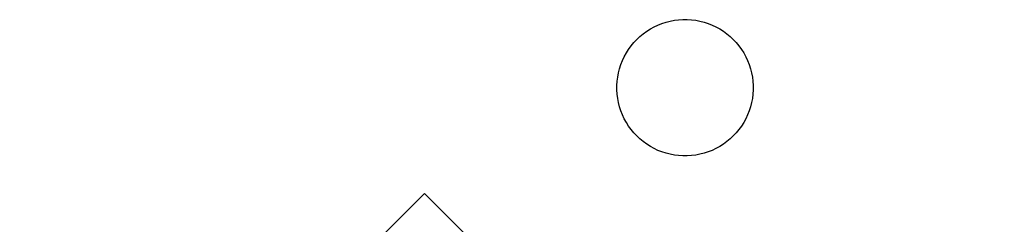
# Model space of a CAD drawing. Extents: x -16500 to 16500, y -16500 to 38576.
# Drawn here: x 3242 to 5028, y -3301 to -2923 of the extents above; entities that cross this region are included whole.
import ezdxf

# ---------------------------------------------------------------- set-up
doc = ezdxf.new("R2010")
doc.units = 0
doc.header["$MEASUREMENT"] = 0
doc.layers.add('Top', color=1, linetype='Continuous')
doc.layers.add('Vias', color=60, linetype='Continuous')

msp = doc.modelspace()

# ---------------------------------------------------------------- linework, layer by layer
at = {"layer": 'Top'}
msp.add_lwpolyline([(3242.085, -3984.547), (3984.547, -3242.085), (7761.531, -7019.069), (8626.703, -6660.703), (10016.875, -7236.531), (10592.703, -8626.703), (10016.875, -10016.875), (8626.703, -10592.703), (7236.531, -10016.875), (6660.703, -8626.703), (7019.069, -7761.531)], close=True, dxfattribs=at)
at = {"layer": 'Vias'}
msp.add_lwpolyline([(4458.625, -3173.277), (4450.788, -3172.783), (4442.997, -3171.799), (4435.284, -3170.328), (4427.678, -3168.375), (4420.21, -3165.948), (4412.908, -3163.058), (4405.803, -3159.714), (4398.922, -3155.931), (4392.291, -3151.723), (4385.938, -3147.108), (4379.888, -3142.102), (4374.163, -3136.727), (4368.788, -3131.002), (4363.782, -3124.952), (4359.167, -3118.599), (4354.959, -3111.968), (4351.176, -3105.087), (4347.832, -3097.982), (4344.942, -3090.68), (4342.515, -3083.212), (4340.562, -3075.606), (4339.091, -3067.893), (4338.107, -3060.102), (4337.613, -3052.265), (4337.613, -3044.412), (4338.107, -3036.575), (4339.091, -3028.784), (4340.562, -3021.07), (4342.515, -3013.464), (4344.942, -3005.996), (4347.832, -2998.695), (4351.176, -2991.589), (4354.959, -2984.708), (4359.167, -2978.078), (4363.782, -2971.725), (4368.788, -2965.674), (4374.163, -2959.95), (4379.888, -2954.574), (4385.938, -2949.569), (4392.291, -2944.953), (4398.922, -2940.745), (4405.803, -2936.962), (4412.908, -2933.619), (4420.21, -2930.728), (4427.678, -2928.302), (4435.284, -2926.349), (4442.997, -2924.877), (4450.788, -2923.893), (4458.625, -2923.4), (4466.478, -2923.4), (4474.315, -2923.893), (4482.106, -2924.877), (4489.82, -2926.349), (4497.426, -2928.302), (4504.894, -2930.728), (4512.195, -2933.619), (4519.301, -2936.962), (4526.182, -2940.745), (4532.812, -2944.953), (4539.165, -2949.569), (4545.216, -2954.574), (4550.94, -2959.95), (4556.316, -2965.674), (4561.321, -2971.725), (4565.937, -2978.078), (4570.145, -2984.708), (4573.928, -2991.589), (4577.271, -2998.695), (4580.162, -3005.996), (4582.588, -3013.464), (4584.541, -3021.07), (4586.013, -3028.784), (4586.997, -3036.575), (4587.49, -3044.412), (4587.49, -3052.265), (4586.997, -3060.102), (4586.013, -3067.893), (4584.541, -3075.606), (4582.588, -3083.212), (4580.162, -3090.68), (4577.271, -3097.982), (4573.928, -3105.087), (4570.145, -3111.968), (4565.937, -3118.599), (4561.321, -3124.952), (4556.316, -3131.002), (4550.94, -3136.727), (4545.216, -3142.102), (4539.165, -3147.108), (4532.812, -3151.723), (4526.182, -3155.931), (4519.301, -3159.714), (4512.195, -3163.058), (4504.894, -3165.948), (4497.426, -3168.375), (4489.82, -3170.328), (4482.106, -3171.799), (4474.315, -3172.783), (4466.478, -3173.277)], close=True, dxfattribs=at)

doc.saveas('drawing.dxf')
